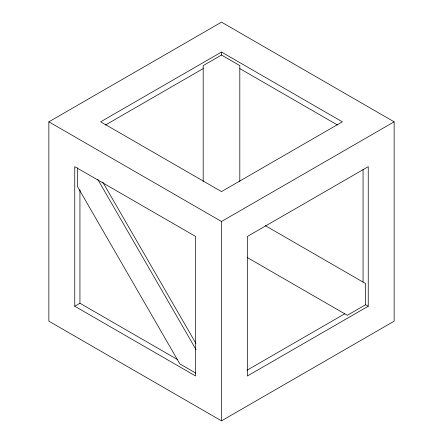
<?xml version="1.0" encoding="UTF-8"?>
<svg xmlns="http://www.w3.org/2000/svg" width="443" height="443" viewBox="0 0 443 443"><rect width="100%" height="100%" fill="white"/><g stroke="black" fill="none" stroke-linecap="round" stroke-linejoin="round"><path stroke-width="0.66" d="M48.857 121.825L48.857 321.175L221.5 420.85L394.143 321.175L394.143 121.825L221.5 22.15L48.857 121.825L221.5 221.5L394.143 121.825M74.756 306.224L74.756 166.679L195.601 236.451L195.601 375.996L74.756 306.224L79.934 303.233L177.704 359.683M77.342 167.914L77.342 186.326L179.88 363.93L195.828 373.139M79.934 303.233L79.934 189.648M221.5 420.85L221.5 221.5M363.066 282.091L363.066 169.193M368.244 306.224L247.399 375.996L247.399 236.451L368.244 166.679L368.244 306.224L365.658 304.729L365.658 283.586L265.296 225.642M221.5 52.052L100.65 121.825L221.5 191.597L342.35 121.825L221.5 52.052L221.5 55.043L239.813 65.614L239.813 181.497M221.5 55.043L203.187 65.614L203.187 181.497M105.417 125.053L203.187 68.604M246.984 370.254L344.754 313.805M365.658 304.729L347.345 315.3L247.194 257.477M239.813 68.604L337.583 125.053M102.732 182.034L195.95 343.491M97.726 179.343L196.122 349.771"/></g></svg>
